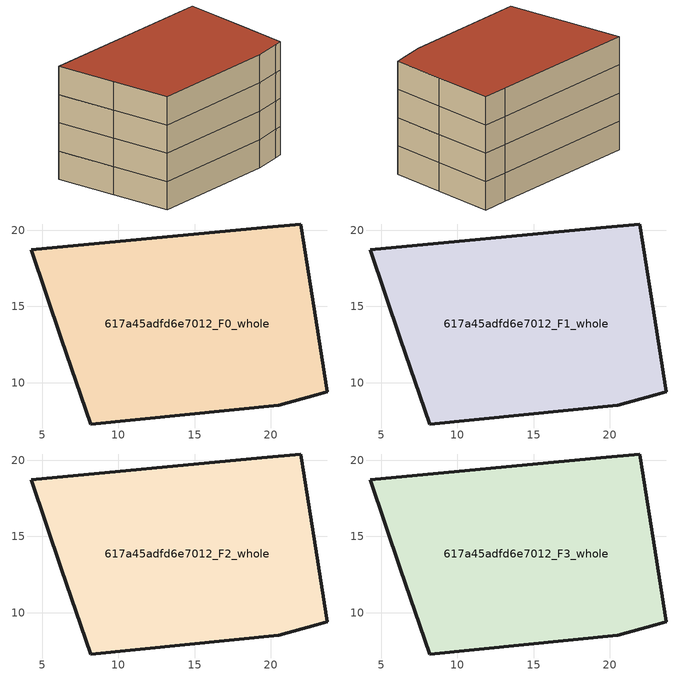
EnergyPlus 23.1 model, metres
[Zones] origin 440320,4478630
617a45adfd6e7012_F0_whole
 floor ground (EU_floor_Construction): 21.94,20.41 22.86,14.62 23.7,9.4 23,9.2 20.5,8.54 8.19,7.3 6.27,12.89 4.28,18.71 19.4,20.16 z0
 wall outside (EU_wall_Construction): 4.28,18.71 6.27,12.89 8.19,7.3 20.5,8.54 23,9.2 23.7,9.4 22.86,14.62 21.94,20.41 19.4,20.16 4.28,18.71 z0:3
617a45adfd6e7012_F1_whole
 floor to 617a45adfd6e7012_F0_whole (EU_floor_Construction): 21.94,20.41 22.86,14.62 23.7,9.4 23,9.2 20.5,8.54 8.19,7.3 6.27,12.89 4.28,18.71 19.4,20.16 z3
 wall outside (EU_wall_Construction): 4.28,18.71 6.27,12.89 8.19,7.3 20.5,8.54 23,9.2 23.7,9.4 22.86,14.62 21.94,20.41 19.4,20.16 4.28,18.71 z3:6
617a45adfd6e7012_F2_whole
 floor to 617a45adfd6e7012_F1_whole (EU_floor_Construction): 21.94,20.41 22.86,14.62 23.7,9.4 23,9.2 20.5,8.54 8.19,7.3 6.27,12.89 4.28,18.71 19.4,20.16 z6
 wall outside (EU_wall_Construction): 4.28,18.71 6.27,12.89 8.19,7.3 20.5,8.54 23,9.2 23.7,9.4 22.86,14.62 21.94,20.41 19.4,20.16 4.28,18.71 z6:9
617a45adfd6e7012_F3_whole
 floor to 617a45adfd6e7012_F2_whole (EU_floor_Construction): 21.94,20.41 22.86,14.62 23.7,9.4 23,9.2 20.5,8.54 8.19,7.3 6.27,12.89 4.28,18.71 19.4,20.16 z9
 wall outside (EU_wall_Construction): 4.28,18.71 6.27,12.89 8.19,7.3 20.5,8.54 23,9.2 23.7,9.4 22.86,14.62 21.94,20.41 19.4,20.16 4.28,18.71 z9:12
 roof outside (EU_roof_Construction): 23,9.2 23.7,9.4 22.86,14.62 21.94,20.41 19.4,20.16 4.28,18.71 6.27,12.89 8.19,7.3 20.5,8.54 z12
[Building]
EU S2 Campaign: North Axis=0; Terrain=City; Solar Distribution=FullExterior
[Site:Location]
Madrid: Latitude=40.5; Longitude=-3.5; Time Zone=1; Elevation=609
[SizingPeriod:WeatherFileDays]
AnnualSizingPeriod: Begin Month=1; Begin Day of Month=1; End Month=12; End Day of Month=31; Day of Week for Start Day=Monday; Use Weather File Daylight Saving Period=No; Use Weather File Rain and Snow Indicators=No
[MATERIAL]
EU_InternalMass_Material: Roughness=MediumRough; Thickness=0.1; Conductivity=1; Density=1800; Specific Heat=900; Thermal Absorptance=0.9; Solar Absorptance=0.7; Visible Absorptance=0.7
[MATERIAL:NOMASS] Roughness=MediumRough; Thermal Absorptance=0.9; Solar Absorptance=0.7; Visible Absorptance=0.7
Name | Thermal Resistance
EU_wall_NoMass | 0.609216
EU_roof_NoMass | 0.513268
EU_floor_NoMass | 0.568163
[CONSTRUCTION]
EU_wall_Construction: EU_wall_NoMass
EU_roof_Construction: EU_roof_NoMass
EU_floor_Construction: EU_floor_NoMass
EU_InternalMass_Construction: EU_InternalMass_Material
[ZONE] Type=1; Multiplier=1; Ceiling Height=autocalculate; Volume=583.859; Floor Area=autocalculate; Part of Total Floor Area=Yes
617a45adfd6e7012_F0_whole; 617a45adfd6e7012_F1_whole; 617a45adfd6e7012_F2_whole; 617a45adfd6e7012_F3_whole
[INTERNALMASS] Construction=EU_InternalMass_Construction; Surface Area=194.62
Name | Zone or ZoneList
617a45adfd6e7012_F0_whole_EU_InternalMass | 617a45adfd6e7012_F0_whole
617a45adfd6e7012_F1_whole_EU_InternalMass | 617a45adfd6e7012_F1_whole
617a45adfd6e7012_F2_whole_EU_InternalMass | 617a45adfd6e7012_F2_whole
617a45adfd6e7012_F3_whole_EU_InternalMass | 617a45adfd6e7012_F3_whole
[OTHEREQUIPMENT] Fuel Type=Electricity; Design Level Calculation Method=Watts/Area; Power per Zone Floor Area=1; Fraction Latent=0; Fraction Radiant=0; Fraction Lost=0; Carbon Dioxide Generation Rate=0; EndUse Subcategory=EU_Step8_InternalGains
Name | Zone or ZoneList or Space or SpaceList | Schedule
EU_Step8_InternalGain_617a45adfd6e7012_F0_whole_f000 | 617a45adfd6e7012_F0_whole | EU_Step8_GainSchedule_617a45adfd6e7012_F0_whole_f000
EU_Step8_InternalGain_617a45adfd6e7012_F1_whole_f000 | 617a45adfd6e7012_F1_whole | EU_Step8_GainSchedule_617a45adfd6e7012_F1_whole_f000
EU_Step8_InternalGain_617a45adfd6e7012_F2_whole_f000 | 617a45adfd6e7012_F2_whole | EU_Step8_GainSchedule_617a45adfd6e7012_F2_whole_f000
EU_Step8_InternalGain_617a45adfd6e7012_F3_whole_f000 | 617a45adfd6e7012_F3_whole | EU_Step8_GainSchedule_617a45adfd6e7012_F3_whole_f000
[ZONEVENTILATION:DESIGNFLOWRATE] Schedule=EU_AlwaysOn; Design Flow Rate Calculation Method=AirChanges/Hour; Air Changes per Hour=0.752966; Ventilation Type=Natural; Fan Pressure Rise=0; Fan Total Efficiency=1; Constant Term Coefficient=1; Temperature Term Coefficient=0; Velocity Term Coefficient=0; Velocity Squared Term Coefficient=0; Minimum Indoor Temperature=-100; Maximum Indoor Temperature=100; Delta Temperature=-100; Minimum Outdoor Temperature=-100; Maximum Outdoor Temperature=100; Maximum Wind Speed=40
Name | Zone or ZoneList or Space or SpaceList
EU_ConstantAir_617a45adfd6e7012_F0_whole | 617a45adfd6e7012_F0_whole
EU_ConstantAir_617a45adfd6e7012_F1_whole | 617a45adfd6e7012_F1_whole
EU_ConstantAir_617a45adfd6e7012_F2_whole | 617a45adfd6e7012_F2_whole
EU_ConstantAir_617a45adfd6e7012_F3_whole | 617a45adfd6e7012_F3_whole
[HVACTEMPLATE:THERMOSTAT] Constant Heating Setpoint=20; Constant Cooling Setpoint=50
EU_HeatOnly_617a45adfd6e7012_F0_whole; EU_HeatOnly_617a45adfd6e7012_F1_whole; EU_HeatOnly_617a45adfd6e7012_F2_whole; EU_HeatOnly_617a45adfd6e7012_F3_whole
[HVACTEMPLATE:ZONE:IDEALLOADSAIRSYSTEM] System Availability Schedule=EU_AlwaysOn; Maximum Heating Supply Air Temperature=50; Minimum Cooling Supply Air Temperature=13; Maximum Heating Supply Air Humidity Ratio=0.0156; Minimum Cooling Supply Air Humidity Ratio=0.0077; Heating Limit=NoLimit; Cooling Limit=NoLimit; Heating Availability Schedule=EU_AlwaysOn; Cooling Availability Schedule=EU_CoolingOff; Dehumidification Control Type=ConstantSensibleHeatRatio; Cooling Sensible Heat Ratio=0.7; Dehumidification Setpoint=60; Humidification Control Type=None; Humidification Setpoint=30; Outdoor Air Method=None; Outdoor Air Flow Rate per Person=0.00944; Outdoor Air Flow Rate per Zone Floor Area=0; Outdoor Air Flow Rate per Zone=0; Demand Controlled Ventilation Type=None; Outdoor Air Economizer Type=NoEconomizer; Heat Recovery Type=None; Sensible Heat Recovery Effectiveness=0.7; Latent Heat Recovery Effectiveness=0.65
Name | Template Thermostat
617a45adfd6e7012_F0_whole | EU_HeatOnly_617a45adfd6e7012_F0_whole
617a45adfd6e7012_F1_whole | EU_HeatOnly_617a45adfd6e7012_F1_whole
617a45adfd6e7012_F2_whole | EU_HeatOnly_617a45adfd6e7012_F2_whole
617a45adfd6e7012_F3_whole | EU_HeatOnly_617a45adfd6e7012_F3_whole
[SIZING:ZONE] Zone Cooling Design Supply Air Temperature Input Method=SupplyAirTemperature; Zone Cooling Design Supply Air Temperature=13; Zone Heating Design Supply Air Temperature Input Method=SupplyAirTemperature; Zone Heating Design Supply Air Temperature=50; Zone Cooling Design Supply Air Humidity Ratio=0.008; Zone Heating Design Supply Air Humidity Ratio=0.008; Cooling Design Air Flow Method=DesignDay; Cooling Design Air Flow Rate=0; Cooling Minimum Air Flow per Zone Floor Area=0.000762; Cooling Minimum Air Flow=0; Cooling Minimum Air Flow Fraction=0.2; Heating Design Air Flow Method=DesignDay; Heating Design Air Flow Rate=0; Heating Maximum Air Flow per Zone Floor Area=0.002032; Heating Maximum Air Flow=0.141576; Heating Maximum Air Flow Fraction=0.3; Account for Dedicated Outdoor Air System=No; Dedicated Outdoor Air System Control Strategy=NeutralSupplyAir; Dedicated Outdoor Air Low Setpoint Temperature for Design=autosize; Dedicated Outdoor Air High Setpoint Temperature for Design=autosize; Zone Load Sizing Method=Sensible Load Only No Latent Load; Zone Latent Cooling Design Supply Air Humidity Ratio Input Method=HumidityRatioDifference; Zone Cooling Design Supply Air Humidity Ratio Difference=0.005; Zone Latent Heating Design Supply Air Humidity Ratio Input Method=HumidityRatioDifference; Zone Humidification Design Supply Air Humidity Ratio Difference=0.005
617a45adfd6e7012_F0_whole; 617a45adfd6e7012_F1_whole; 617a45adfd6e7012_F2_whole; 617a45adfd6e7012_F3_whole
[SCHEDULE:CONSTANT]
Name | Hourly Value
EU_AlwaysOn | 1
EU_CoolingOff | 0
[SCHEDULE:FILE] Column Number=1; Rows to Skip at Top=0; Number of Hours of Data=8760; Column Separator=Comma; Interpolate to Timestep=No; Minutes per Item=60; Adjust Schedule for Daylight Savings=Yes
Name | File
EU_Step8_GainSchedule_617a45adfd6e7012_F0_whole_f000 | C:\Users\o_iseri\Desktop\OpenUBEM\openubem\outputs\eu_evidence\EU-11\ES-MAD-BERRUGUETE\idfs\617a45adfd6e7012\617a45adfd6e7012_F0_whole_f000_gain.csv
EU_Step8_GainSchedule_617a45adfd6e7012_F1_whole_f000 | C:\Users\o_iseri\Desktop\OpenUBEM\openubem\outputs\eu_evidence\EU-11\ES-MAD-BERRUGUETE\idfs\617a45adfd6e7012\617a45adfd6e7012_F1_whole_f000_gain.csv
EU_Step8_GainSchedule_617a45adfd6e7012_F2_whole_f000 | C:\Users\o_iseri\Desktop\OpenUBEM\openubem\outputs\eu_evidence\EU-11\ES-MAD-BERRUGUETE\idfs\617a45adfd6e7012\617a45adfd6e7012_F2_whole_f000_gain.csv
EU_Step8_GainSchedule_617a45adfd6e7012_F3_whole_f000 | C:\Users\o_iseri\Desktop\OpenUBEM\openubem\outputs\eu_evidence\EU-11\ES-MAD-BERRUGUETE\idfs\617a45adfd6e7012\617a45adfd6e7012_F3_whole_f000_gain.csv
